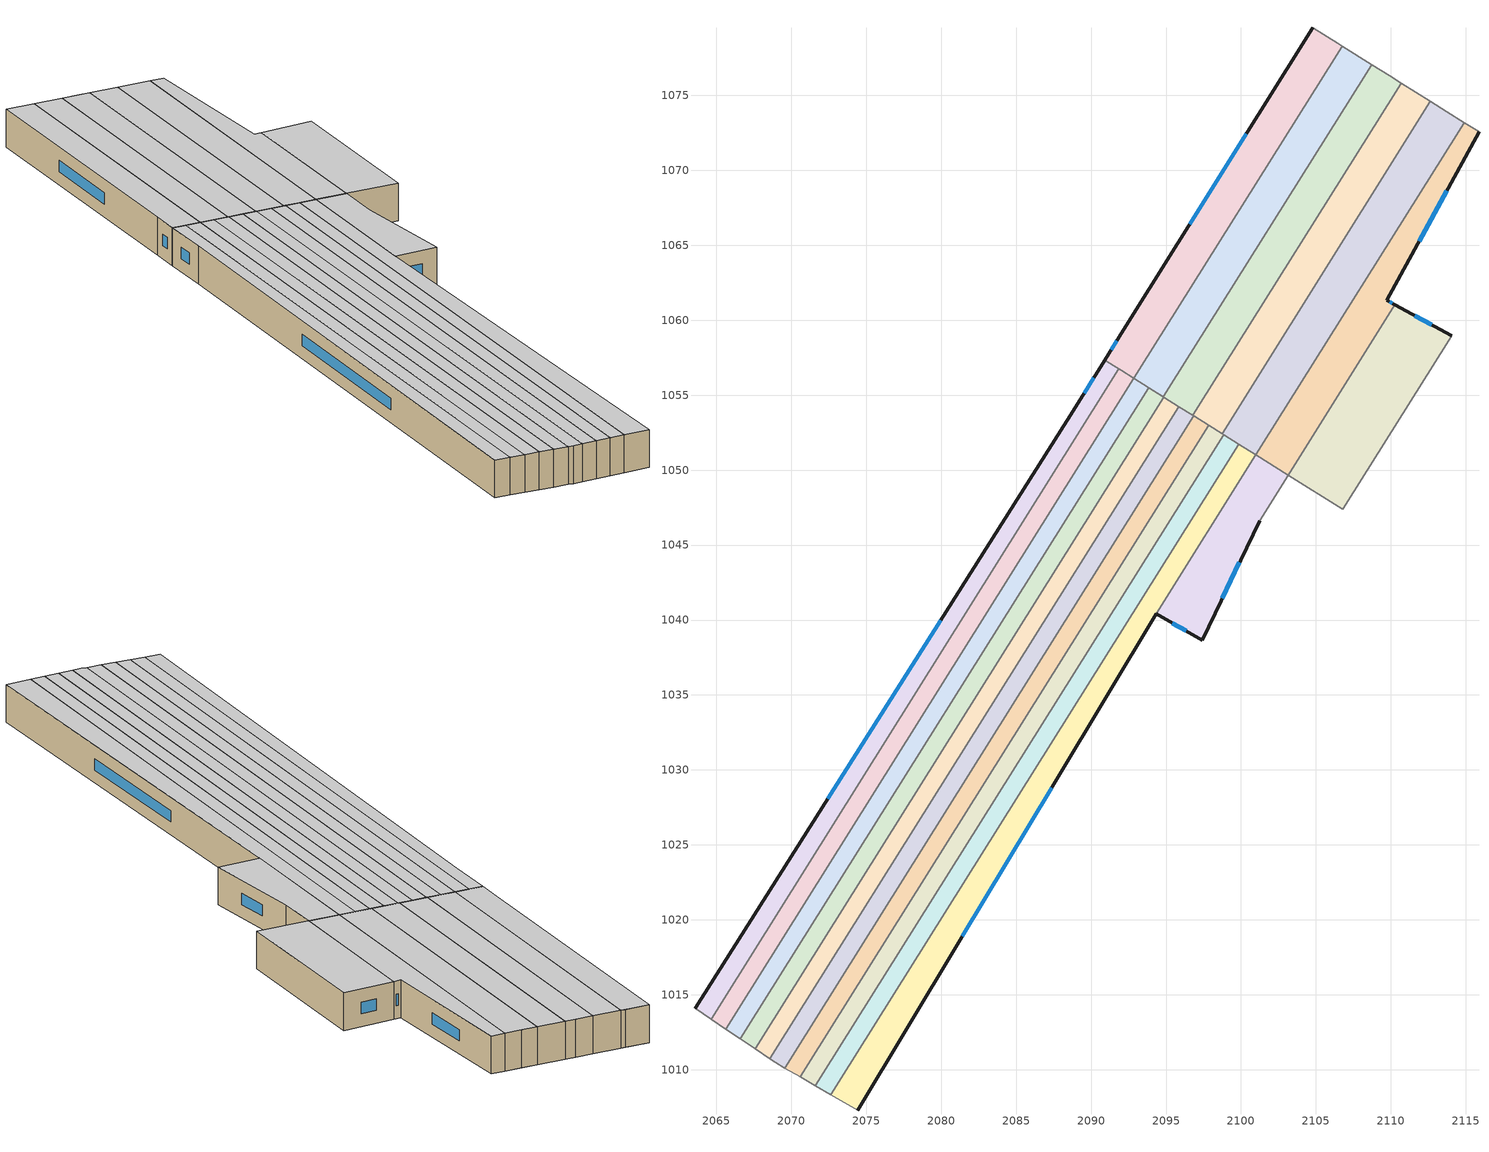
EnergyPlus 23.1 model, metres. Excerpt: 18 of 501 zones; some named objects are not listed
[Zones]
366fc6fda9a1a946_F2_dwelling_53
 floor to 366fc6fda9a1a946_F1_dwelling_53 (EU_floor_Construction): 2114.05,1058.97 2106.79,1047.38 2103.15,1049.67 2110.28,1061.03 z6
 wall outside (EU_wall_Construction): 2114.05,1058.97 2110.28,1061.03 z6:9
 wall to 366fc6fda9a1a946_F2_dwelling_54 (EU_wall_Construction): 2110.28,1061.03 2103.15,1049.67 z6:9
 wall to 366fc6fda9a1a946_F2_dwelling_52 (EU_wall_Construction): 2106.79,1047.38 2114.05,1058.97 z6:9
 wall to 366fc6fda9a1a946_F2_dwelling_60 (EU_wall_Construction): 2103.15,1049.67 2106.79,1047.39 z6:9
 window (EU_Window_Construction): 2112.73,1059.69 2111.6,1060.31 z7.05:7.95
 ceiling to 366fc6fda9a1a946_F3_dwelling_53 (EU_floor_Construction): 2106.79,1047.38 2114.05,1058.97 2110.28,1061.03 2103.15,1049.67 z9
366fc6fda9a1a946_F2_dwelling_54
 floor to 366fc6fda9a1a946_F1_dwelling_54 (EU_floor_Construction): 2115.88,1072.56 2109.74,1061.33 2110.28,1061.03 2103.15,1049.67 2101,1051.01 2114.9,1073.18 z6
 wall outside (EU_wall_Construction): 2110.28,1061.03 2109.74,1061.33 2115.88,1072.56 z6:9
 wall to 366fc6fda9a1a946_F2_dwelling_61 (EU_wall_Construction): 2101,1051.01 2103.15,1049.67 z6:9
 wall to 366fc6fda9a1a946_F2_dwelling_55 (EU_wall_Construction): 2114.9,1073.18 2101,1051.01 z6:9
 wall to 366fc6fda9a1a946_F2_dwelling_42 (EU_wall_Construction): 2115.88,1072.56 2114.9,1073.18 z6:9
 window (EU_Window_Construction): 2111.89,1065.27 2113.73,1068.62 / 2110.09,1061.14 2109.92,1061.22 z7.05:7.95
 ceiling to 366fc6fda9a1a946_F3_dwelling_54 (EU_floor_Construction): 2110.28,1061.03 2109.74,1061.33 2115.88,1072.56 2114.9,1073.18 2101,1051.01 2103.15,1049.67 z9
366fc6fda9a1a946_F2_dwelling_55
 floor to 366fc6fda9a1a946_F1_dwelling_55 (EU_floor_Construction): 2114.9,1073.18 2101,1051.01 2098.74,1052.43 2112.64,1074.6 z6
 wall to 366fc6fda9a1a946_F2_dwelling_56 (EU_wall_Construction): 2112.64,1074.6 2098.74,1052.43 z6:9
 wall to 366fc6fda9a1a946_F2_dwelling_42 (EU_wall_Construction): 2114.9,1073.18 2113.72,1073.92 z6:9
 wall to 366fc6fda9a1a946_F2_dwelling_62 (EU_wall_Construction): 2099.86,1051.73 2101,1051.01 z6:9
 wall to 366fc6fda9a1a946_F2_dwelling_63 (EU_wall_Construction): 2098.86,1052.36 2099.86,1051.73 z6:9
 wall to 366fc6fda9a1a946_F2_dwelling_43 (EU_wall_Construction): 2113.72,1073.92 2112.64,1074.6 z6:9
 wall to 366fc6fda9a1a946_F2_dwelling_64 (EU_wall_Construction): 2098.74,1052.43 2098.86,1052.36 z6:9
 ceiling to 366fc6fda9a1a946_F3_dwelling_55 (EU_floor_Construction): 2101,1051.01 2114.9,1073.18 2112.64,1074.6 2098.74,1052.43 z9
366fc6fda9a1a946_F2_dwelling_56
 floor to 366fc6fda9a1a946_F1_dwelling_56 (EU_floor_Construction): 2112.64,1074.6 2098.74,1052.43 2096.78,1053.67 2110.68,1075.83 z6
 wall to 366fc6fda9a1a946_F2_dwelling_57 (EU_wall_Construction): 2110.68,1075.83 2096.78,1053.67 z6:9
 wall to 366fc6fda9a1a946_F2_dwelling_43 (EU_wall_Construction): 2112.64,1074.6 2110.68,1075.83 z6:9
 wall to 366fc6fda9a1a946_F2_dwelling_65 (EU_wall_Construction): 2096.86,1053.61 2097.86,1052.99 z6:9
 wall to 366fc6fda9a1a946_F2_dwelling_64 (EU_wall_Construction): 2097.86,1052.99 2098.74,1052.43 z6:9
 wall to 366fc6fda9a1a946_F2_dwelling_66 (EU_wall_Construction): 2096.78,1053.67 2096.86,1053.61 z6:9
 ceiling to 366fc6fda9a1a946_F3_dwelling_56 (EU_floor_Construction): 2098.74,1052.43 2112.64,1074.6 2110.68,1075.83 2096.78,1053.67 z9
366fc6fda9a1a946_F2_dwelling_57
 floor to 366fc6fda9a1a946_F1_dwelling_57 (EU_floor_Construction): 2110.68,1075.83 2096.78,1053.67 2093.86,1055.5 2094.82,1054.89 2108.72,1077.06 z6
 wall to 366fc6fda9a1a946_F2_dwelling_58 (EU_wall_Construction): 2108.72,1077.06 2094.82,1054.89 2093.86,1055.5 z6:9
 wall to 366fc6fda9a1a946_F2_dwelling_68 (EU_wall_Construction): 2093.86,1055.5 2094.86,1054.87 z6:9
 wall to 366fc6fda9a1a946_F2_dwelling_46 (EU_wall_Construction): 2109.91,1076.31 2108.72,1077.06 z6:9
 wall to 366fc6fda9a1a946_F2_dwelling_66 (EU_wall_Construction): 2095.86,1054.24 2096.78,1053.66 z6:9
 wall to 366fc6fda9a1a946_F2_dwelling_67 (EU_wall_Construction): 2094.86,1054.87 2095.86,1054.24 z6:9
 wall to 366fc6fda9a1a946_F2_dwelling_43 (EU_wall_Construction): 2110.68,1075.83 2109.91,1076.31 z6:9
 ceiling to 366fc6fda9a1a946_F3_dwelling_57 (EU_floor_Construction): 2096.78,1053.67 2110.68,1075.83 2108.72,1077.06 2094.82,1054.89 2093.86,1055.5 z9
366fc6fda9a1a946_F2_dwelling_58
 floor to 366fc6fda9a1a946_F1_dwelling_58 (EU_floor_Construction): 2108.72,1077.06 2094.82,1054.89 2092,1056.66 2092.85,1056.12 2106.76,1078.29 z6
 wall to 366fc6fda9a1a946_F2_dwelling_59 (EU_wall_Construction): 2106.76,1078.29 2092.85,1056.12 2092,1056.66 z6:9
 wall to 366fc6fda9a1a946_F2_dwelling_46 (EU_wall_Construction): 2108.72,1077.06 2106.76,1078.29 z6:9
 wall to 366fc6fda9a1a946_F2_dwelling_69 (EU_wall_Construction): 2092.86,1056.12 2093.86,1055.5 z6:9
 wall to 366fc6fda9a1a946_F2_dwelling_70 (EU_wall_Construction): 2092,1056.66 2092.86,1056.12 z6:9
 ceiling to 366fc6fda9a1a946_F3_dwelling_58 (EU_floor_Construction): 2094.82,1054.89 2108.72,1077.06 2106.76,1078.29 2092.85,1056.12 2092,1056.66 z9
366fc6fda9a1a946_F2_dwelling_59
 floor to 366fc6fda9a1a946_F1_dwelling_59 (EU_floor_Construction): 2106.76,1078.29 2092.85,1056.12 2090.92,1057.34 2092.15,1059.32 2104.78,1079.53 z6
 wall outside (EU_wall_Construction): 2104.78,1079.53 2092.15,1059.32 2090.92,1057.34 z6:9
 wall to 366fc6fda9a1a946_F2_dwelling_47 (EU_wall_Construction): 2106.45,1078.48 2104.78,1079.53 z6:9
 wall to 366fc6fda9a1a946_F2_dwelling_70 (EU_wall_Construction): 2091.86,1056.75 2092,1056.66 z6:9
 wall to 366fc6fda9a1a946_F2_dwelling_46 (EU_wall_Construction): 2106.76,1078.29 2106.45,1078.48 z6:9
 wall to 366fc6fda9a1a946_F2_dwelling_71 (EU_wall_Construction): 2090.92,1057.34 2091.86,1056.75 z6:9
 window (EU_Window_Construction): 2091.72,1058.62 2091.35,1058.03 / 2100.35,1072.44 2096.57,1066.4 z7.05:7.95
 ceiling to 366fc6fda9a1a946_F3_dwelling_59 (EU_floor_Construction): 2092.85,1056.12 2106.76,1078.29 2104.78,1079.53 2092.15,1059.32 2090.92,1057.34 z9
366fc6fda9a1a946_F2_dwelling_61
 floor to 366fc6fda9a1a946_F1_dwelling_61 (EU_floor_Construction): 2103.15,1049.67 2101.25,1046.64 2097.41,1038.66 2094.36,1040.42 2101,1051.01 z6
 wall outside (EU_wall_Construction): 2094.36,1040.42 2097.41,1038.66 2101.25,1046.64 z6:9
 wall to 366fc6fda9a1a946_F2_dwelling_62 (EU_wall_Construction): 2101,1051.01 2094.36,1040.42 z6:9
 wall to 366fc6fda9a1a946_F2_dwelling_60 (EU_wall_Construction): 2101.25,1046.64 2103.15,1049.67 z6:9
 window (EU_Window_Construction): 2098.75,1041.45 2099.9,1043.84 / 2095.43,1039.8 2096.34,1039.27 z7.05:7.95
 ceiling to 366fc6fda9a1a946_F3_dwelling_61 (EU_floor_Construction): 2097.41,1038.66 2101.25,1046.64 2103.15,1049.67 2101,1051.01 2094.36,1040.42 z9
366fc6fda9a1a946_F2_dwelling_62
 floor to 366fc6fda9a1a946_F1_dwelling_62 (EU_floor_Construction): 2101,1051.01 2094.36,1040.42 2074.43,1007.28 2072.63,1008.33 2099.86,1051.73 z6
 wall outside (EU_wall_Construction): 2074.43,1007.28 2094.36,1040.42 z6:9
 wall to 366fc6fda9a1a946_F2_dwelling_63 (EU_wall_Construction): 2099.86,1051.73 2072.63,1008.33 z6:9
 wall adiabatic (EU_wall_Construction): 2072.63,1008.33 2074.43,1007.28 z6:9
 window (EU_Window_Construction): 2081.41,1018.9 2087.37,1028.8 z7.05:7.95
 ceiling to 366fc6fda9a1a946_F3_dwelling_62 (EU_floor_Construction): 2074.43,1007.28 2094.36,1040.42 2101,1051.01 2099.86,1051.73 2072.63,1008.33 z9
366fc6fda9a1a946_F2_dwelling_63
 floor to 366fc6fda9a1a946_F1_dwelling_63 (EU_floor_Construction): 2099.86,1051.73 2072.63,1008.33 2071.61,1008.92 2098.86,1052.36 z6
 wall to 366fc6fda9a1a946_F2_dwelling_64 (EU_wall_Construction): 2098.86,1052.36 2071.61,1008.92 z6:9
 wall adiabatic (EU_wall_Construction): 2071.61,1008.92 2072.63,1008.33 z6:9
 ceiling to 366fc6fda9a1a946_F3_dwelling_63 (EU_floor_Construction): 2072.63,1008.33 2099.86,1051.73 2098.86,1052.36 2071.61,1008.92 z9
366fc6fda9a1a946_F2_dwelling_64
 floor to 366fc6fda9a1a946_F1_dwelling_64 (EU_floor_Construction): 2098.86,1052.36 2071.61,1008.92 2070.59,1009.51 2097.86,1052.99 z6
 wall to 366fc6fda9a1a946_F2_dwelling_65 (EU_wall_Construction): 2097.86,1052.99 2070.59,1009.51 z6:9
 wall adiabatic (EU_wall_Construction): 2070.59,1009.51 2071.61,1008.92 z6:9
 ceiling to 366fc6fda9a1a946_F3_dwelling_64 (EU_floor_Construction): 2071.61,1008.92 2098.86,1052.36 2097.86,1052.99 2070.59,1009.51 z9
366fc6fda9a1a946_F2_dwelling_65
 floor to 366fc6fda9a1a946_F1_dwelling_65 (EU_floor_Construction): 2097.86,1052.99 2070.59,1009.51 2069.57,1010.11 2096.86,1053.61 z6
 wall to 366fc6fda9a1a946_F2_dwelling_66 (EU_wall_Construction): 2096.86,1053.61 2069.57,1010.11 z6:9
 wall adiabatic (EU_wall_Construction): 2069.57,1010.11 2070.59,1009.51 z6:9
 ceiling to 366fc6fda9a1a946_F3_dwelling_65 (EU_floor_Construction): 2070.59,1009.51 2097.86,1052.99 2096.86,1053.61 2069.57,1010.11 z9
366fc6fda9a1a946_F2_dwelling_66
 floor to 366fc6fda9a1a946_F1_dwelling_66 (EU_floor_Construction): 2096.86,1053.61 2069.57,1010.11 2068.92,1010.49 2068.56,1010.73 2095.86,1054.24 z6
 wall adiabatic (EU_wall_Construction): 2068.56,1010.73 2068.92,1010.49 2069.57,1010.11 z6:9
 wall to 366fc6fda9a1a946_F2_dwelling_67 (EU_wall_Construction): 2095.86,1054.24 2068.56,1010.73 z6:9
 ceiling to 366fc6fda9a1a946_F3_dwelling_66 (EU_floor_Construction): 2069.57,1010.11 2096.86,1053.61 2095.86,1054.24 2068.56,1010.73 2068.92,1010.49 z9
366fc6fda9a1a946_F2_dwelling_67
 floor to 366fc6fda9a1a946_F1_dwelling_67 (EU_floor_Construction): 2095.86,1054.24 2068.56,1010.73 2067.59,1011.39 2094.86,1054.87 z6
 wall to 366fc6fda9a1a946_F2_dwelling_68 (EU_wall_Construction): 2094.86,1054.87 2067.59,1011.39 z6:9
 wall adiabatic (EU_wall_Construction): 2067.59,1011.39 2068.56,1010.73 z6:9
 ceiling to 366fc6fda9a1a946_F3_dwelling_67 (EU_floor_Construction): 2068.56,1010.73 2095.86,1054.24 2094.86,1054.87 2067.59,1011.39 z9
366fc6fda9a1a946_F2_dwelling_68
 floor to 366fc6fda9a1a946_F1_dwelling_68 (EU_floor_Construction): 2094.86,1054.87 2067.59,1011.39 2066.61,1012.05 2093.86,1055.5 z6
 wall to 366fc6fda9a1a946_F2_dwelling_69 (EU_wall_Construction): 2093.86,1055.5 2066.61,1012.05 z6:9
 wall adiabatic (EU_wall_Construction): 2066.61,1012.05 2067.59,1011.39 z6:9
 ceiling to 366fc6fda9a1a946_F3_dwelling_68 (EU_floor_Construction): 2067.59,1011.39 2094.86,1054.87 2093.86,1055.5 2066.61,1012.05 z9
366fc6fda9a1a946_F2_dwelling_69
 floor to 366fc6fda9a1a946_F1_dwelling_69 (EU_floor_Construction): 2093.86,1055.5 2066.61,1012.05 2065.63,1012.71 2092.86,1056.12 z6
 wall to 366fc6fda9a1a946_F2_dwelling_70 (EU_wall_Construction): 2092.86,1056.12 2065.63,1012.71 z6:9
 wall adiabatic (EU_wall_Construction): 2065.63,1012.71 2066.61,1012.05 z6:9
 ceiling to 366fc6fda9a1a946_F3_dwelling_69 (EU_floor_Construction): 2066.61,1012.05 2093.86,1055.5 2092.86,1056.12 2065.63,1012.71 z9
366fc6fda9a1a946_F2_dwelling_70
 floor to 366fc6fda9a1a946_F1_dwelling_70 (EU_floor_Construction): 2092.86,1056.12 2065.63,1012.71 2064.65,1013.37 2091.86,1056.75 z6
 wall to 366fc6fda9a1a946_F2_dwelling_71 (EU_wall_Construction): 2091.86,1056.75 2064.65,1013.37 z6:9
 wall adiabatic (EU_wall_Construction): 2064.65,1013.37 2065.63,1012.71 z6:9
 ceiling to 366fc6fda9a1a946_F3_dwelling_70 (EU_floor_Construction): 2065.63,1012.71 2092.86,1056.12 2091.86,1056.75 2064.65,1013.37 z9
366fc6fda9a1a946_F2_dwelling_71
 floor to 366fc6fda9a1a946_F1_dwelling_71 (EU_floor_Construction): 2091.86,1056.75 2064.65,1013.37 2063.58,1014.1 2088.82,1053.95 2090.92,1057.34 z6
 wall outside (EU_wall_Construction): 2090.92,1057.34 2088.82,1053.95 2063.58,1014.1 z6:9
 wall adiabatic (EU_wall_Construction): 2063.58,1014.1 2064.65,1013.37 z6:9
 window (EU_Window_Construction): 2079.97,1039.98 2072.43,1028.07 / 2090.18,1056.15 2089.55,1055.14 z7.05:7.95
 ceiling to 366fc6fda9a1a946_F3_dwelling_71 (EU_floor_Construction): 2064.65,1013.37 2091.86,1056.75 2090.92,1057.34 2088.82,1053.95 2063.58,1014.1 z9
[Building]
EU S2 Campaign: North Axis=0; Terrain=City; Solar Distribution=FullExterior
[Site:Location]
Bologna: Latitude=44.5; Longitude=11.25; Time Zone=1; Elevation=37
[SizingPeriod:WeatherFileDays]
AnnualSizingPeriod: Begin Month=1; Begin Day of Month=1; End Month=12; End Day of Month=31; Day of Week for Start Day=Monday; Use Weather File Daylight Saving Period=No; Use Weather File Rain and Snow Indicators=No
[MATERIAL]
EU_InternalMass_Material: Roughness=MediumRough; Thickness=0.1; Conductivity=1; Density=1800; Specific Heat=900; Thermal Absorptance=0.9; Solar Absorptance=0.7; Visible Absorptance=0.7
[MATERIAL:NOMASS] Roughness=MediumRough; Thermal Absorptance=0.9; Solar Absorptance=0.7; Visible Absorptance=0.7
Name | Thermal Resistance
EU_wall_NoMass | 0.890213
EU_floor_NoMass | 0.79516
[WINDOWMATERIAL:SIMPLEGLAZINGSYSTEM]
EU_Window_SimpleGlazing: UFactor=4.49146; Solar Heat Gain Coefficient=0.85; Visible Transmittance=0.85
[CONSTRUCTION]
EU_wall_Construction: EU_wall_NoMass
EU_floor_Construction: EU_floor_NoMass
EU_Window_Construction: EU_Window_SimpleGlazing
EU_InternalMass_Construction: EU_InternalMass_Material
[ZONE] Type=1; Multiplier=1; Ceiling Height=autocalculate; Floor Area=autocalculate; Part of Total Floor Area=Yes
Name | Volume
366fc6fda9a1a946_F2_dwelling_53 | 174.593
366fc6fda9a1a946_F2_dwelling_54 | 160.541
366fc6fda9a1a946_F2_dwelling_55 | 209.893
366fc6fda9a1a946_F2_dwelling_56 | 181.683
366fc6fda9a1a946_F2_dwelling_57 | 181.649
366fc6fda9a1a946_F2_dwelling_58 | 181.679
366fc6fda9a1a946_F2_dwelling_59 | 181.67
366fc6fda9a1a946_F2_dwelling_61 | 107.743
366fc6fda9a1a946_F2_dwelling_62 | 249.899
366fc6fda9a1a946_F2_dwelling_63 | 181.63
366fc6fda9a1a946_F2_dwelling_64 | 181.675
366fc6fda9a1a946_F2_dwelling_65 | 181.625
366fc6fda9a1a946_F2_dwelling_66 | 181.787
366fc6fda9a1a946_F2_dwelling_67 | 181.554
366fc6fda9a1a946_F2_dwelling_68 | 181.771
366fc6fda9a1a946_F2_dwelling_69 | 181.651
366fc6fda9a1a946_F2_dwelling_70 | 181.655
366fc6fda9a1a946_F2_dwelling_71 | 181.681
[INTERNALMASS] Construction=EU_InternalMass_Construction
Name | Zone or ZoneList | Surface Area
366fc6fda9a1a946_F2_dwelling_53_EU_InternalMass | 366fc6fda9a1a946_F2_dwelling_53 | 58.1975
366fc6fda9a1a946_F2_dwelling_54_EU_InternalMass | 366fc6fda9a1a946_F2_dwelling_54 | 53.5141
366fc6fda9a1a946_F2_dwelling_55_EU_InternalMass | 366fc6fda9a1a946_F2_dwelling_55 | 69.9643
366fc6fda9a1a946_F2_dwelling_56_EU_InternalMass | 366fc6fda9a1a946_F2_dwelling_56 | 60.5611
366fc6fda9a1a946_F2_dwelling_57_EU_InternalMass | 366fc6fda9a1a946_F2_dwelling_57 | 60.5505
366fc6fda9a1a946_F2_dwelling_58_EU_InternalMass | 366fc6fda9a1a946_F2_dwelling_58 | 60.5612
366fc6fda9a1a946_F2_dwelling_59_EU_InternalMass | 366fc6fda9a1a946_F2_dwelling_59 | 60.5564
366fc6fda9a1a946_F2_dwelling_61_EU_InternalMass | 366fc6fda9a1a946_F2_dwelling_61 | 35.914
366fc6fda9a1a946_F2_dwelling_62_EU_InternalMass | 366fc6fda9a1a946_F2_dwelling_62 | 83.2993
366fc6fda9a1a946_F2_dwelling_63_EU_InternalMass | 366fc6fda9a1a946_F2_dwelling_63 | 60.5435
366fc6fda9a1a946_F2_dwelling_64_EU_InternalMass | 366fc6fda9a1a946_F2_dwelling_64 | 60.5587
366fc6fda9a1a946_F2_dwelling_65_EU_InternalMass | 366fc6fda9a1a946_F2_dwelling_65 | 60.5414
366fc6fda9a1a946_F2_dwelling_66_EU_InternalMass | 366fc6fda9a1a946_F2_dwelling_66 | 60.596
366fc6fda9a1a946_F2_dwelling_67_EU_InternalMass | 366fc6fda9a1a946_F2_dwelling_67 | 60.518
366fc6fda9a1a946_F2_dwelling_68_EU_InternalMass | 366fc6fda9a1a946_F2_dwelling_68 | 60.5903
366fc6fda9a1a946_F2_dwelling_69_EU_InternalMass | 366fc6fda9a1a946_F2_dwelling_69 | 60.5504
366fc6fda9a1a946_F2_dwelling_70_EU_InternalMass | 366fc6fda9a1a946_F2_dwelling_70 | 60.5518
366fc6fda9a1a946_F2_dwelling_71_EU_InternalMass | 366fc6fda9a1a946_F2_dwelling_71 | 60.5603
[OTHEREQUIPMENT] Fuel Type=Electricity; Design Level Calculation Method=Watts/Area; Power per Zone Floor Area=1; Fraction Latent=0; Fraction Radiant=0; Fraction Lost=0; Carbon Dioxide Generation Rate=0; EndUse Subcategory=EU_Step8_InternalGains
Name | Zone or ZoneList or Space or SpaceList | Schedule
EU_Step8_InternalGain_366fc6fda9a1a946_F2_dwelling_53_f000 | 366fc6fda9a1a946_F2_dwelling_53 | EU_Step8_GainSchedule_366fc6fda9a1a946_F2_dwelling_53_f000
EU_Step8_InternalGain_366fc6fda9a1a946_F2_dwelling_54_f000 | 366fc6fda9a1a946_F2_dwelling_54 | EU_Step8_GainSchedule_366fc6fda9a1a946_F2_dwelling_54_f000
EU_Step8_InternalGain_366fc6fda9a1a946_F2_dwelling_55_f000 | 366fc6fda9a1a946_F2_dwelling_55 | EU_Step8_GainSchedule_366fc6fda9a1a946_F2_dwelling_55_f000
EU_Step8_InternalGain_366fc6fda9a1a946_F2_dwelling_56_f000 | 366fc6fda9a1a946_F2_dwelling_56 | EU_Step8_GainSchedule_366fc6fda9a1a946_F2_dwelling_56_f000
EU_Step8_InternalGain_366fc6fda9a1a946_F2_dwelling_57_f000 | 366fc6fda9a1a946_F2_dwelling_57 | EU_Step8_GainSchedule_366fc6fda9a1a946_F2_dwelling_57_f000
EU_Step8_InternalGain_366fc6fda9a1a946_F2_dwelling_58_f000 | 366fc6fda9a1a946_F2_dwelling_58 | EU_Step8_GainSchedule_366fc6fda9a1a946_F2_dwelling_58_f000
EU_Step8_InternalGain_366fc6fda9a1a946_F2_dwelling_59_f000 | 366fc6fda9a1a946_F2_dwelling_59 | EU_Step8_GainSchedule_366fc6fda9a1a946_F2_dwelling_59_f000
EU_Step8_InternalGain_366fc6fda9a1a946_F2_dwelling_61_f000 | 366fc6fda9a1a946_F2_dwelling_61 | EU_Step8_GainSchedule_366fc6fda9a1a946_F2_dwelling_61_f000
EU_Step8_InternalGain_366fc6fda9a1a946_F2_dwelling_62_f000 | 366fc6fda9a1a946_F2_dwelling_62 | EU_Step8_GainSchedule_366fc6fda9a1a946_F2_dwelling_62_f000
EU_Step8_InternalGain_366fc6fda9a1a946_F2_dwelling_63_f000 | 366fc6fda9a1a946_F2_dwelling_63 | EU_Step8_GainSchedule_366fc6fda9a1a946_F2_dwelling_63_f000
EU_Step8_InternalGain_366fc6fda9a1a946_F2_dwelling_64_f000 | 366fc6fda9a1a946_F2_dwelling_64 | EU_Step8_GainSchedule_366fc6fda9a1a946_F2_dwelling_64_f000
EU_Step8_InternalGain_366fc6fda9a1a946_F2_dwelling_65_f000 | 366fc6fda9a1a946_F2_dwelling_65 | EU_Step8_GainSchedule_366fc6fda9a1a946_F2_dwelling_65_f000
EU_Step8_InternalGain_366fc6fda9a1a946_F2_dwelling_66_f000 | 366fc6fda9a1a946_F2_dwelling_66 | EU_Step8_GainSchedule_366fc6fda9a1a946_F2_dwelling_66_f000
EU_Step8_InternalGain_366fc6fda9a1a946_F2_dwelling_67_f000 | 366fc6fda9a1a946_F2_dwelling_67 | EU_Step8_GainSchedule_366fc6fda9a1a946_F2_dwelling_67_f000
EU_Step8_InternalGain_366fc6fda9a1a946_F2_dwelling_68_f000 | 366fc6fda9a1a946_F2_dwelling_68 | EU_Step8_GainSchedule_366fc6fda9a1a946_F2_dwelling_68_f000
EU_Step8_InternalGain_366fc6fda9a1a946_F2_dwelling_69_f000 | 366fc6fda9a1a946_F2_dwelling_69 | EU_Step8_GainSchedule_366fc6fda9a1a946_F2_dwelling_69_f000
EU_Step8_InternalGain_366fc6fda9a1a946_F2_dwelling_70_f000 | 366fc6fda9a1a946_F2_dwelling_70 | EU_Step8_GainSchedule_366fc6fda9a1a946_F2_dwelling_70_f000
EU_Step8_InternalGain_366fc6fda9a1a946_F2_dwelling_71_f000 | 366fc6fda9a1a946_F2_dwelling_71 | EU_Step8_GainSchedule_366fc6fda9a1a946_F2_dwelling_71_f000
[ZONEVENTILATION:DESIGNFLOWRATE] Schedule=EU_AlwaysOn; Design Flow Rate Calculation Method=AirChanges/Hour; Air Changes per Hour=0.718634; Ventilation Type=Natural; Fan Pressure Rise=0; Fan Total Efficiency=1; Constant Term Coefficient=1; Temperature Term Coefficient=0; Velocity Term Coefficient=0; Velocity Squared Term Coefficient=0; Minimum Indoor Temperature=-100; Maximum Indoor Temperature=100; Delta Temperature=-100; Minimum Outdoor Temperature=-100; Maximum Outdoor Temperature=100; Maximum Wind Speed=40
Name | Zone or ZoneList or Space or SpaceList
EU_ConstantAir_366fc6fda9a1a946_F2_dwelling_53 | 366fc6fda9a1a946_F2_dwelling_53
EU_ConstantAir_366fc6fda9a1a946_F2_dwelling_54 | 366fc6fda9a1a946_F2_dwelling_54
EU_ConstantAir_366fc6fda9a1a946_F2_dwelling_55 | 366fc6fda9a1a946_F2_dwelling_55
EU_ConstantAir_366fc6fda9a1a946_F2_dwelling_56 | 366fc6fda9a1a946_F2_dwelling_56
EU_ConstantAir_366fc6fda9a1a946_F2_dwelling_57 | 366fc6fda9a1a946_F2_dwelling_57
EU_ConstantAir_366fc6fda9a1a946_F2_dwelling_58 | 366fc6fda9a1a946_F2_dwelling_58
EU_ConstantAir_366fc6fda9a1a946_F2_dwelling_59 | 366fc6fda9a1a946_F2_dwelling_59
EU_ConstantAir_366fc6fda9a1a946_F2_dwelling_61 | 366fc6fda9a1a946_F2_dwelling_61
EU_ConstantAir_366fc6fda9a1a946_F2_dwelling_62 | 366fc6fda9a1a946_F2_dwelling_62
EU_ConstantAir_366fc6fda9a1a946_F2_dwelling_63 | 366fc6fda9a1a946_F2_dwelling_63
EU_ConstantAir_366fc6fda9a1a946_F2_dwelling_64 | 366fc6fda9a1a946_F2_dwelling_64
EU_ConstantAir_366fc6fda9a1a946_F2_dwelling_65 | 366fc6fda9a1a946_F2_dwelling_65
EU_ConstantAir_366fc6fda9a1a946_F2_dwelling_66 | 366fc6fda9a1a946_F2_dwelling_66
EU_ConstantAir_366fc6fda9a1a946_F2_dwelling_67 | 366fc6fda9a1a946_F2_dwelling_67
EU_ConstantAir_366fc6fda9a1a946_F2_dwelling_68 | 366fc6fda9a1a946_F2_dwelling_68
EU_ConstantAir_366fc6fda9a1a946_F2_dwelling_69 | 366fc6fda9a1a946_F2_dwelling_69
EU_ConstantAir_366fc6fda9a1a946_F2_dwelling_70 | 366fc6fda9a1a946_F2_dwelling_70
EU_ConstantAir_366fc6fda9a1a946_F2_dwelling_71 | 366fc6fda9a1a946_F2_dwelling_71
[HVACTEMPLATE:ZONE:IDEALLOADSAIRSYSTEM] System Availability Schedule=EU_AlwaysOn; Maximum Heating Supply Air Temperature=50; Minimum Cooling Supply Air Temperature=13; Maximum Heating Supply Air Humidity Ratio=0.0156; Minimum Cooling Supply Air Humidity Ratio=0.0077; Heating Limit=NoLimit; Cooling Limit=NoLimit; Heating Availability Schedule=EU_AlwaysOn; Cooling Availability Schedule=EU_CoolingOff; Dehumidification Control Type=ConstantSensibleHeatRatio; Cooling Sensible Heat Ratio=0.7; Dehumidification Setpoint=60; Humidification Control Type=None; Humidification Setpoint=30; Outdoor Air Method=None; Outdoor Air Flow Rate per Person=0.00944; Outdoor Air Flow Rate per Zone Floor Area=0; Outdoor Air Flow Rate per Zone=0; Demand Controlled Ventilation Type=None; Outdoor Air Economizer Type=NoEconomizer; Heat Recovery Type=None; Sensible Heat Recovery Effectiveness=0.7; Latent Heat Recovery Effectiveness=0.65
Name | Template Thermostat
366fc6fda9a1a946_F2_dwelling_53 | EU_HeatOnly_366fc6fda9a1a946_F2_dwelling_53
366fc6fda9a1a946_F2_dwelling_54 | EU_HeatOnly_366fc6fda9a1a946_F2_dwelling_54
366fc6fda9a1a946_F2_dwelling_55 | EU_HeatOnly_366fc6fda9a1a946_F2_dwelling_55
366fc6fda9a1a946_F2_dwelling_56 | EU_HeatOnly_366fc6fda9a1a946_F2_dwelling_56
366fc6fda9a1a946_F2_dwelling_57 | EU_HeatOnly_366fc6fda9a1a946_F2_dwelling_57
366fc6fda9a1a946_F2_dwelling_58 | EU_HeatOnly_366fc6fda9a1a946_F2_dwelling_58
366fc6fda9a1a946_F2_dwelling_59 | EU_HeatOnly_366fc6fda9a1a946_F2_dwelling_59
366fc6fda9a1a946_F2_dwelling_61 | EU_HeatOnly_366fc6fda9a1a946_F2_dwelling_61
366fc6fda9a1a946_F2_dwelling_62 | EU_HeatOnly_366fc6fda9a1a946_F2_dwelling_62
366fc6fda9a1a946_F2_dwelling_63 | EU_HeatOnly_366fc6fda9a1a946_F2_dwelling_63
366fc6fda9a1a946_F2_dwelling_64 | EU_HeatOnly_366fc6fda9a1a946_F2_dwelling_64
366fc6fda9a1a946_F2_dwelling_65 | EU_HeatOnly_366fc6fda9a1a946_F2_dwelling_65
366fc6fda9a1a946_F2_dwelling_66 | EU_HeatOnly_366fc6fda9a1a946_F2_dwelling_66
366fc6fda9a1a946_F2_dwelling_67 | EU_HeatOnly_366fc6fda9a1a946_F2_dwelling_67
366fc6fda9a1a946_F2_dwelling_68 | EU_HeatOnly_366fc6fda9a1a946_F2_dwelling_68
366fc6fda9a1a946_F2_dwelling_69 | EU_HeatOnly_366fc6fda9a1a946_F2_dwelling_69
366fc6fda9a1a946_F2_dwelling_70 | EU_HeatOnly_366fc6fda9a1a946_F2_dwelling_70
366fc6fda9a1a946_F2_dwelling_71 | EU_HeatOnly_366fc6fda9a1a946_F2_dwelling_71
[SIZING:ZONE] Zone Cooling Design Supply Air Temperature Input Method=SupplyAirTemperature; Zone Cooling Design Supply Air Temperature=13; Zone Heating Design Supply Air Temperature Input Method=SupplyAirTemperature; Zone Heating Design Supply Air Temperature=50; Zone Cooling Design Supply Air Humidity Ratio=0.008; Zone Heating Design Supply Air Humidity Ratio=0.008; Cooling Design Air Flow Method=DesignDay; Cooling Design Air Flow Rate=0; Cooling Minimum Air Flow per Zone Floor Area=0.000762; Cooling Minimum Air Flow=0; Cooling Minimum Air Flow Fraction=0.2; Heating Design Air Flow Method=DesignDay; Heating Design Air Flow Rate=0; Heating Maximum Air Flow per Zone Floor Area=0.002032; Heating Maximum Air Flow=0.141576; Heating Maximum Air Flow Fraction=0.3; Account for Dedicated Outdoor Air System=No; Dedicated Outdoor Air System Control Strategy=NeutralSupplyAir; Dedicated Outdoor Air Low Setpoint Temperature for Design=autosize; Dedicated Outdoor Air High Setpoint Temperature for Design=autosize; Zone Load Sizing Method=Sensible Load Only No Latent Load; Zone Latent Cooling Design Supply Air Humidity Ratio Input Method=HumidityRatioDifference; Zone Cooling Design Supply Air Humidity Ratio Difference=0.005; Zone Latent Heating Design Supply Air Humidity Ratio Input Method=HumidityRatioDifference; Zone Humidification Design Supply Air Humidity Ratio Difference=0.005
366fc6fda9a1a946_F2_dwelling_53; 366fc6fda9a1a946_F2_dwelling_54; 366fc6fda9a1a946_F2_dwelling_55; 366fc6fda9a1a946_F2_dwelling_56; 366fc6fda9a1a946_F2_dwelling_57; 366fc6fda9a1a946_F2_dwelling_58; 366fc6fda9a1a946_F2_dwelling_59; 366fc6fda9a1a946_F2_dwelling_61; 366fc6fda9a1a946_F2_dwelling_62; 366fc6fda9a1a946_F2_dwelling_63; 366fc6fda9a1a946_F2_dwelling_64; 366fc6fda9a1a946_F2_dwelling_65; 366fc6fda9a1a946_F2_dwelling_66; 366fc6fda9a1a946_F2_dwelling_67; 366fc6fda9a1a946_F2_dwelling_68; 366fc6fda9a1a946_F2_dwelling_69; 366fc6fda9a1a946_F2_dwelling_70; 366fc6fda9a1a946_F2_dwelling_71
[SCHEDULE:CONSTANT]
Name | Hourly Value
EU_AlwaysOn | 1
EU_CoolingOff | 0
[SCHEDULE:FILE] Column Number=1; Rows to Skip at Top=0; Number of Hours of Data=8760; Column Separator=Comma; Interpolate to Timestep=No; Minutes per Item=60; Adjust Schedule for Daylight Savings=Yes
Name | File
EU_Step8_GainSchedule_366fc6fda9a1a946_F2_dwelling_53_f000 | ../../schedules/366fc6fda9a1a946/366fc6fda9a1a946_F2_dwelling_53_f000_gain.csv
EU_Step8_GainSchedule_366fc6fda9a1a946_F2_dwelling_54_f000 | ../../schedules/366fc6fda9a1a946/366fc6fda9a1a946_F2_dwelling_54_f000_gain.csv
EU_Step8_GainSchedule_366fc6fda9a1a946_F2_dwelling_55_f000 | ../../schedules/366fc6fda9a1a946/366fc6fda9a1a946_F2_dwelling_55_f000_gain.csv
EU_Step8_GainSchedule_366fc6fda9a1a946_F2_dwelling_56_f000 | ../../schedules/366fc6fda9a1a946/366fc6fda9a1a946_F2_dwelling_56_f000_gain.csv
EU_Step8_GainSchedule_366fc6fda9a1a946_F2_dwelling_57_f000 | ../../schedules/366fc6fda9a1a946/366fc6fda9a1a946_F2_dwelling_57_f000_gain.csv
EU_Step8_GainSchedule_366fc6fda9a1a946_F2_dwelling_58_f000 | ../../schedules/366fc6fda9a1a946/366fc6fda9a1a946_F2_dwelling_58_f000_gain.csv
EU_Step8_GainSchedule_366fc6fda9a1a946_F2_dwelling_59_f000 | ../../schedules/366fc6fda9a1a946/366fc6fda9a1a946_F2_dwelling_59_f000_gain.csv
EU_Step8_GainSchedule_366fc6fda9a1a946_F2_dwelling_61_f000 | ../../schedules/366fc6fda9a1a946/366fc6fda9a1a946_F2_dwelling_61_f000_gain.csv
EU_Step8_GainSchedule_366fc6fda9a1a946_F2_dwelling_62_f000 | ../../schedules/366fc6fda9a1a946/366fc6fda9a1a946_F2_dwelling_62_f000_gain.csv
EU_Step8_GainSchedule_366fc6fda9a1a946_F2_dwelling_63_f000 | ../../schedules/366fc6fda9a1a946/366fc6fda9a1a946_F2_dwelling_63_f000_gain.csv
EU_Step8_GainSchedule_366fc6fda9a1a946_F2_dwelling_64_f000 | ../../schedules/366fc6fda9a1a946/366fc6fda9a1a946_F2_dwelling_64_f000_gain.csv
EU_Step8_GainSchedule_366fc6fda9a1a946_F2_dwelling_65_f000 | ../../schedules/366fc6fda9a1a946/366fc6fda9a1a946_F2_dwelling_65_f000_gain.csv
EU_Step8_GainSchedule_366fc6fda9a1a946_F2_dwelling_66_f000 | ../../schedules/366fc6fda9a1a946/366fc6fda9a1a946_F2_dwelling_66_f000_gain.csv
EU_Step8_GainSchedule_366fc6fda9a1a946_F2_dwelling_67_f000 | ../../schedules/366fc6fda9a1a946/366fc6fda9a1a946_F2_dwelling_67_f000_gain.csv
EU_Step8_GainSchedule_366fc6fda9a1a946_F2_dwelling_68_f000 | ../../schedules/366fc6fda9a1a946/366fc6fda9a1a946_F2_dwelling_68_f000_gain.csv
EU_Step8_GainSchedule_366fc6fda9a1a946_F2_dwelling_69_f000 | ../../schedules/366fc6fda9a1a946/366fc6fda9a1a946_F2_dwelling_69_f000_gain.csv
EU_Step8_GainSchedule_366fc6fda9a1a946_F2_dwelling_70_f000 | ../../schedules/366fc6fda9a1a946/366fc6fda9a1a946_F2_dwelling_70_f000_gain.csv
EU_Step8_GainSchedule_366fc6fda9a1a946_F2_dwelling_71_f000 | ../../schedules/366fc6fda9a1a946/366fc6fda9a1a946_F2_dwelling_71_f000_gain.csv
